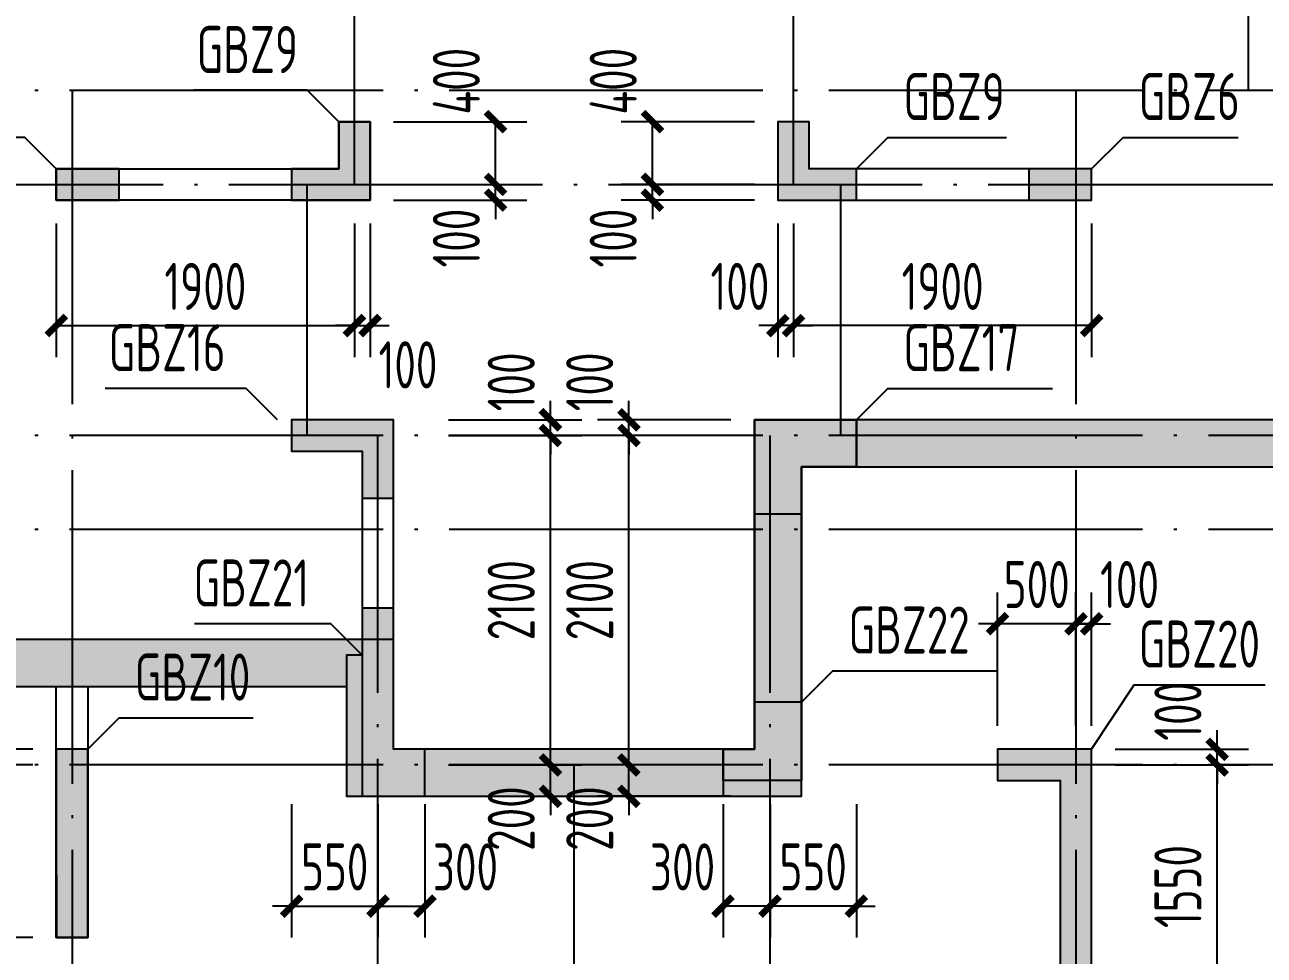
# Model space of a CAD drawing. Extents: x -1712635 to -854203, y -534641 to -21985.
# Drawn here: x -1324721 to -1316820, y -79201 to -73270 of the extents above; entities that cross this region are included whole.
import ezdxf
from ezdxf.enums import TextEntityAlignment as Align

# ---------------------------------------------------------------- set-up
doc = ezdxf.new("R2010")
doc.units = 0
doc.header["$LTSCALE"] = 1000
doc.linetypes.add('DOTE', pattern=[2.42, 2, -0.2, 0.02, -0.2])
doc.layers.get('0').update_dxf_attribs({"linetype": 'CONTINUOUS'})
doc.layers.get('Defpoints').update_dxf_attribs({"linetype": 'CONTINUOUS'})
for name, color, linetype in [('A-DOTE', 10, 'DOTE'), ('COLU_DE_TEXT', 7, 'CONTINUOUS'), ('LABEL', 1, 'CONTINUOUS'), ('S-Q墙填充', 252, 'CONTINUOUS'), ('S-Q墙实线', 6, 'CONTINUOUS'), ('S-Q墙标注', 3, 'CONTINUOUS'), ('S-X详图填充', 252, 'CONTINUOUS'), ('S-X详图实线', 4, 'CONTINUOUS')]:
    doc.layers.add(name, color=color, linetype=linetype)
doc.styles.add('TSSD_REIN', font='tssdeng.shx', dxfattribs={"width": 0.7, "height": 300, "bigfont": 'tssdchn.shx'})
doc.styles.add('结构文字', font='zstxt.shx', dxfattribs={"width": 0.7, "bigfont": 'zshz.shx'})
doc.dimstyles.new('STRUCK', dxfattribs={"dimtxt": 400, "dimasz": 121, "dimexe": 200, "dimexo": 150, "dimgap": 115, "dimtad": 1, "dimdec": 0, "dimdsep": 46, "dimtxsty": '结构文字', "dimblk": 'ARCHTICK', "dimcen": 400, "dimclrd": 3, "dimclre": 3, "dimclrt": 7, "dimadec": 0, "dimazin": 0, "dimtfac": 1, "dimtdec": 0, "dimtix": 1, "dimtmove": 2, "dimatfit": 3, "dimldrblk": '_DIMX', "dimfxl": 0, "dimtolj": 1, "dimtzin": 0, "dimarcsym": 0})

# ---------------------------------------------------------------- blocks, each defined once
blk = doc.blocks.new('20210825.16054437')
at = {"layer": 'S-Q墙填充'}
h = blk.add_hatch(dxfattribs=at)
h.set_pattern_fill('ARMORED', color=252, scale=50, style=0)
h.set_pattern_definition([(50, (-14650.7, 18149.76), (358.63, -31.376), [37.5, -412.5]), (355, (-14650.7, 18149.76), (-69.3757, 376.096), [30, -330]), (100.4514, (-14620.8, 18147.15), (289.2547, 344.7198), [31.87, -350.571]), (46.1842, (-14650.7, 18249.76), (533.6205, -82.7595), [56.25, -618.75]), (96.6356, (-14606.23, 18242.87), (467.3314, 487.059), [47.805, -525.8565]), (351.1842, (-14650.7, 18249.76), (467.331, 487.059), [45, -495]), (21, (-14600.7, 18224.76), (298.4535, -201.3094), [37.5, -412.5]), (326, (-14600.7, 18224.76), (121.6577, 362.575), [30, -330]), (71.4514, (-14575.83, 18208), (420.1113, 161.2652), [31.87, -350.571]), (37.5, (-14650.7, 18149.76), (6.07993, 166.44693), [0, -326, 0, -335, 0, -331.25]), (7.5, (-14650.7, 18149.76), (131.5348, 197.20586), [0, -191, 0, -318.5, 0, -126.25]), (327.5, (-14762.2, 18149.76), (266.9112, -11.27744), [0, -125, 0, -390, 0, -517.5]), (317.5, (-14812.2, 18149.76), (291.5931, 50.0525), [0, -162.5, 0, -259, 0, -367.5]), (45, (-14650.7, 18149.76), (-176.7767, 176.7767), [])])
h.paths.add_polyline_path([(29750, 5500), (25000, 5500), (25000, 3400), (22700, 3400), (22700, 4100), (17950, 4100), (17950, 7800), (12250, 7800), (12250, 13200), (10013.3, 13200), (10013.3, 12900), (11950, 12900), (11950, 7500), (17650, 7500), (17650, 3800), (22400, 3800), (22400, 3100), (25300, 3100), (25300, 5200), (30050, 5200), (30050, 11100), (29750, 11100)])
blk = doc.blocks.new('_ArchTick')
at = {"color": 0, "const_width": 0.35}
blk.add_lwpolyline([(-0.5, -0.5), (0.5, 0.5)], dxfattribs=at)
blk = doc.blocks.new('*D651')
at = {"layer": 'Defpoints', "color": 0}
for p in [(-1320719.7, -74287.7), (-1319919.7, -74287.7), (-1319919.7, -74387.7)]:
    blk.add_point(p, dxfattribs=at)
at = {"layer": 'S-Q墙标注', "color": 3, "lineweight": -2}
for p, q in [((-1320719.7, -74287.7), (-1320719.7, -74166.7)), ((-1320069.7, -74287.7), (-1320919.7, -74287.7)), ((-1320719.7, -74387.7), (-1320719.7, -74287.7)), ((-1320069.7, -74387.7), (-1320919.7, -74387.7)), ((-1320719.7, -74387.7), (-1320719.7, -74508.7))]:
    blk.add_line(p, q, dxfattribs=at)
at = {"layer": 'S-Q墙标注', "color": 3, "lineweight": -2, "xscale": 121, "yscale": 121, "zscale": 121}
for p, rotation in [((-1320719.7, -74287.7), 270), ((-1320719.7, -74387.7), 90)]:
    blk.add_blockref('_ArchTick', p, dxfattribs=dict(at, rotation=rotation))
at = {"layer": 'S-Q墙标注', "color": 7, "insert": (-1320969.7, -74629.6), "char_height": 300, "attachment_point": 5, "rotation": 90, "style": 'TSSD_REIN'}
blk.add_mtext('\\A1;100', dxfattribs=at)
blk = doc.blocks.new('_DIMX')
blk.add_line((-150, 0), (150, 0))
at = {"const_width": 50}
blk.add_lwpolyline([(-70, -70), (70, 70)], dxfattribs=at)
blk = doc.blocks.new('*D652')
at = {"layer": 'Defpoints', "color": 0}
for p in [(-1320719.7, -73887.7), (-1319919.7, -73887.7), (-1319919.7, -74287.7)]:
    blk.add_point(p, dxfattribs=at)
at = {"layer": 'S-Q墙标注', "color": 3, "lineweight": -2}
for p, q in [((-1320069.7, -73887.7), (-1320919.7, -73887.7)), ((-1320719.7, -74287.7), (-1320719.7, -73887.7)), ((-1320069.7, -74287.7), (-1320919.7, -74287.7))]:
    blk.add_line(p, q, dxfattribs=at)
at = {"layer": 'S-Q墙标注', "color": 3, "lineweight": -2, "xscale": 121, "yscale": 121, "zscale": 121}
for p, rotation in [((-1320719.7, -73887.7), 90), ((-1320719.7, -74287.7), 270)]:
    blk.add_blockref('_ArchTick', p, dxfattribs=dict(at, rotation=rotation))
at = {"layer": 'S-Q墙标注', "color": 7, "insert": (-1320969.7, -73629.6), "char_height": 300, "attachment_point": 5, "rotation": 90, "style": 'TSSD_REIN'}
blk.add_mtext('\\A1;400', dxfattribs=at)
blk = doc.blocks.new('*D653')
at = {"layer": 'Defpoints', "color": 0}
for p in [(-1319819.7, -74387.7), (-1317919.7, -74387.7), (-1319819.7, -75187.7)]:
    blk.add_point(p, dxfattribs=at)
at = {"layer": 'S-Q墙标注', "color": 3, "lineweight": -2}
for p, q in [((-1319819.7, -74537.7), (-1319819.7, -75387.7)), ((-1317919.7, -74537.7), (-1317919.7, -75387.7)), ((-1317919.7, -75187.7), (-1319819.7, -75187.7))]:
    blk.add_line(p, q, dxfattribs=at)
at = {"layer": 'S-Q墙标注', "color": 3, "lineweight": -2, "xscale": 121, "yscale": 121, "zscale": 121, "rotation": 180}
blk.add_blockref('_ArchTick', (-1319819.7, -75187.7), dxfattribs=at)
at = {"layer": 'S-Q墙标注', "color": 3, "lineweight": -2, "xscale": 121, "yscale": 121, "zscale": 121}
blk.add_blockref('_ArchTick', (-1317919.7, -75187.7), dxfattribs=at)
at = {"layer": 'S-Q墙标注', "color": 7, "insert": (-1318869.7, -74937.7), "char_height": 300, "attachment_point": 5, "style": 'TSSD_REIN'}
blk.add_mtext('\\A1;1900', dxfattribs=at)
blk = doc.blocks.new('*D654')
at = {"layer": 'Defpoints', "color": 0}
for p in [(-1319919.7, -74387.7), (-1319819.7, -74387.7), (-1319919.7, -75187.7)]:
    blk.add_point(p, dxfattribs=at)
at = {"layer": 'S-Q墙标注', "color": 3, "lineweight": -2}
for p, q in [((-1319919.7, -74537.7), (-1319919.7, -75387.7)), ((-1319819.7, -74537.7), (-1319819.7, -75387.7)), ((-1319919.7, -75187.7), (-1320040.7, -75187.7)), ((-1319819.7, -75187.7), (-1319919.7, -75187.7)), ((-1319819.7, -75187.7), (-1319698.7, -75187.7))]:
    blk.add_line(p, q, dxfattribs=at)
at = {"layer": 'S-Q墙标注', "color": 3, "lineweight": -2, "xscale": 121, "yscale": 121, "zscale": 121}
blk.add_blockref('_ArchTick', (-1319919.7, -75187.7), dxfattribs=at)
at = {"layer": 'S-Q墙标注', "color": 3, "lineweight": -2, "xscale": 121, "yscale": 121, "zscale": 121, "rotation": 180}
blk.add_blockref('_ArchTick', (-1319819.7, -75187.7), dxfattribs=at)
at = {"layer": 'S-Q墙标注', "color": 7, "insert": (-1320161.6, -74937.7), "char_height": 300, "attachment_point": 5, "style": 'TSSD_REIN'}
blk.add_mtext('\\A1;100', dxfattribs=at)
blk = doc.blocks.new('*D659')
at = {"layer": 'Defpoints', "color": 0}
for p in [(-1319969.7, -78088), (-1319419.7, -78088), (-1319969.7, -78888)]:
    blk.add_point(p, dxfattribs=at)
at = {"layer": 'S-Q墙标注', "color": 3, "lineweight": -2}
for p, q in [((-1319969.7, -78238), (-1319969.7, -79088)), ((-1319419.7, -78238), (-1319419.7, -79088)), ((-1319969.7, -78888), (-1320090.7, -78888)), ((-1319419.7, -78888), (-1319969.7, -78888)), ((-1319419.7, -78888), (-1319298.7, -78888))]:
    blk.add_line(p, q, dxfattribs=at)
at = {"layer": 'S-Q墙标注', "color": 3, "lineweight": -2, "xscale": 121, "yscale": 121, "zscale": 121}
blk.add_blockref('_ArchTick', (-1319969.7, -78888), dxfattribs=at)
at = {"layer": 'S-Q墙标注', "color": 3, "lineweight": -2, "xscale": 121, "yscale": 121, "zscale": 121, "rotation": 180}
blk.add_blockref('_ArchTick', (-1319419.7, -78888), dxfattribs=at)
at = {"layer": 'S-Q墙标注', "color": 7, "insert": (-1319694.7, -78638), "char_height": 300, "attachment_point": 5, "style": 'TSSD_REIN'}
blk.add_mtext('\\A1;550', dxfattribs=at)
blk = doc.blocks.new('*D660')
at = {"layer": 'Defpoints', "color": 0}
for p in [(-1320269.7, -78088), (-1319969.7, -78088), (-1320269.7, -78888)]:
    blk.add_point(p, dxfattribs=at)
at = {"layer": 'S-Q墙标注', "color": 3, "lineweight": -2}
for p, q in [((-1320269.7, -78238), (-1320269.7, -79088)), ((-1319969.7, -78238), (-1319969.7, -79088)), ((-1319969.7, -78888), (-1320269.7, -78888))]:
    blk.add_line(p, q, dxfattribs=at)
at = {"layer": 'S-Q墙标注', "color": 3, "lineweight": -2, "xscale": 121, "yscale": 121, "zscale": 121, "rotation": 180}
blk.add_blockref('_ArchTick', (-1320269.7, -78888), dxfattribs=at)
at = {"layer": 'S-Q墙标注', "color": 3, "lineweight": -2, "xscale": 121, "yscale": 121, "zscale": 121}
blk.add_blockref('_ArchTick', (-1319969.7, -78888), dxfattribs=at)
at = {"layer": 'S-Q墙标注', "color": 7, "insert": (-1320527.7, -78638), "char_height": 300, "attachment_point": 5, "style": 'TSSD_REIN'}
blk.add_mtext('\\A1;300', dxfattribs=at)
blk = doc.blocks.new('*D683')
at = {"layer": 'Defpoints', "color": 0}
for p in [(-1322519.7, -74287.7), (-1321719.7, -74287.7), (-1322519.7, -74387.7)]:
    blk.add_point(p, dxfattribs=at)
at = {"layer": 'S-Q墙标注', "color": 3, "lineweight": -2}
for p, q in [((-1321719.7, -74287.7), (-1321719.7, -74166.7)), ((-1322369.7, -74287.7), (-1321519.7, -74287.7)), ((-1321719.7, -74387.7), (-1321719.7, -74287.7)), ((-1322369.7, -74387.7), (-1321519.7, -74387.7)), ((-1321719.7, -74387.7), (-1321719.7, -74508.7))]:
    blk.add_line(p, q, dxfattribs=at)
at = {"layer": 'S-Q墙标注', "color": 3, "lineweight": -2, "xscale": 121, "yscale": 121, "zscale": 121}
for p, rotation in [((-1321719.7, -74287.7), 270), ((-1321719.7, -74387.7), 90)]:
    blk.add_blockref('_ArchTick', p, dxfattribs=dict(at, rotation=rotation))
at = {"layer": 'S-Q墙标注', "color": 7, "insert": (-1321969.7, -74629.6), "char_height": 300, "attachment_point": 5, "rotation": 90, "style": 'TSSD_REIN'}
blk.add_mtext('\\A1;100', dxfattribs=at)
blk = doc.blocks.new('*D684')
at = {"layer": 'Defpoints', "color": 0}
for p in [(-1322519.7, -73887.7), (-1321719.7, -73887.7), (-1322519.7, -74287.7)]:
    blk.add_point(p, dxfattribs=at)
at = {"layer": 'S-Q墙标注', "color": 3, "lineweight": -2}
for p, q in [((-1322369.7, -73887.7), (-1321519.7, -73887.7)), ((-1321719.7, -74287.7), (-1321719.7, -73887.7)), ((-1322369.7, -74287.7), (-1321519.7, -74287.7))]:
    blk.add_line(p, q, dxfattribs=at)
at = {"layer": 'S-Q墙标注', "color": 3, "lineweight": -2, "xscale": 121, "yscale": 121, "zscale": 121}
for p, rotation in [((-1321719.7, -73887.7), 90), ((-1321719.7, -74287.7), 270)]:
    blk.add_blockref('_ArchTick', p, dxfattribs=dict(at, rotation=rotation))
at = {"layer": 'S-Q墙标注', "color": 7, "insert": (-1321969.7, -73629.6), "char_height": 300, "attachment_point": 5, "rotation": 90, "style": 'TSSD_REIN'}
blk.add_mtext('\\A1;400', dxfattribs=at)
blk = doc.blocks.new('*D685')
at = {"layer": 'Defpoints', "color": 0}
for p in [(-1324519.7, -74387.7), (-1322619.7, -74387.7), (-1322619.7, -75187.7)]:
    blk.add_point(p, dxfattribs=at)
at = {"layer": 'S-Q墙标注', "color": 3, "lineweight": -2}
for p, q in [((-1324519.7, -74537.7), (-1324519.7, -75387.7)), ((-1322619.7, -74537.7), (-1322619.7, -75387.7)), ((-1324519.7, -75187.7), (-1322619.7, -75187.7))]:
    blk.add_line(p, q, dxfattribs=at)
at = {"layer": 'S-Q墙标注', "color": 3, "lineweight": -2, "xscale": 121, "yscale": 121, "zscale": 121, "rotation": 180}
blk.add_blockref('_ArchTick', (-1324519.7, -75187.7), dxfattribs=at)
at = {"layer": 'S-Q墙标注', "color": 3, "lineweight": -2, "xscale": 121, "yscale": 121, "zscale": 121}
blk.add_blockref('_ArchTick', (-1322619.7, -75187.7), dxfattribs=at)
at = {"layer": 'S-Q墙标注', "color": 7, "insert": (-1323569.7, -74937.7), "char_height": 300, "attachment_point": 5, "style": 'TSSD_REIN'}
blk.add_mtext('\\A1;1900', dxfattribs=at)
blk = doc.blocks.new('*D686')
at = {"layer": 'Defpoints', "color": 0}
for p in [(-1322619.7, -74387.7), (-1322519.7, -74387.7), (-1322519.7, -75187.7)]:
    blk.add_point(p, dxfattribs=at)
at = {"layer": 'S-Q墙标注', "color": 3, "lineweight": -2}
for p, q in [((-1322619.7, -74537.7), (-1322619.7, -75387.7)), ((-1322519.7, -74537.7), (-1322519.7, -75387.7)), ((-1322619.7, -75187.7), (-1322740.7, -75187.7)), ((-1322619.7, -75187.7), (-1322519.7, -75187.7)), ((-1322519.7, -75187.7), (-1322398.7, -75187.7))]:
    blk.add_line(p, q, dxfattribs=at)
at = {"layer": 'S-Q墙标注', "color": 3, "lineweight": -2, "xscale": 121, "yscale": 121, "zscale": 121}
blk.add_blockref('_ArchTick', (-1322619.7, -75187.7), dxfattribs=at)
at = {"layer": 'S-Q墙标注', "color": 3, "lineweight": -2, "xscale": 121, "yscale": 121, "zscale": 121, "rotation": 180}
blk.add_blockref('_ArchTick', (-1322519.7, -75187.7), dxfattribs=at)
at = {"layer": 'S-Q墙标注', "color": 7, "insert": (-1322277.7, -75437.7), "char_height": 300, "attachment_point": 5, "style": 'TSSD_REIN'}
blk.add_mtext('\\A1;100', dxfattribs=at)
blk = doc.blocks.new('*D691')
at = {"layer": 'Defpoints', "color": 0}
for p in [(-1323019.7, -78088), (-1322469.7, -78088), (-1322469.7, -78888)]:
    blk.add_point(p, dxfattribs=at)
at = {"layer": 'S-Q墙标注', "color": 3, "lineweight": -2}
for p, q in [((-1323019.7, -78238), (-1323019.7, -79088)), ((-1322469.7, -78238), (-1322469.7, -79088)), ((-1323019.7, -78888), (-1323140.7, -78888)), ((-1323019.7, -78888), (-1322469.7, -78888)), ((-1322469.7, -78888), (-1322348.7, -78888))]:
    blk.add_line(p, q, dxfattribs=at)
at = {"layer": 'S-Q墙标注', "color": 3, "lineweight": -2, "xscale": 121, "yscale": 121, "zscale": 121}
blk.add_blockref('_ArchTick', (-1323019.7, -78888), dxfattribs=at)
at = {"layer": 'S-Q墙标注', "color": 3, "lineweight": -2, "xscale": 121, "yscale": 121, "zscale": 121, "rotation": 180}
blk.add_blockref('_ArchTick', (-1322469.7, -78888), dxfattribs=at)
at = {"layer": 'S-Q墙标注', "color": 7, "insert": (-1322744.7, -78638), "char_height": 300, "attachment_point": 5, "style": 'TSSD_REIN'}
blk.add_mtext('\\A1;550', dxfattribs=at)
blk = doc.blocks.new('*D692')
at = {"layer": 'Defpoints', "color": 0}
for p in [(-1322469.7, -78088), (-1322169.7, -78088), (-1322169.7, -78888)]:
    blk.add_point(p, dxfattribs=at)
at = {"layer": 'S-Q墙标注', "color": 3, "lineweight": -2}
for p, q in [((-1322469.7, -78238), (-1322469.7, -79088)), ((-1322169.7, -78238), (-1322169.7, -79088)), ((-1322469.7, -78888), (-1322169.7, -78888))]:
    blk.add_line(p, q, dxfattribs=at)
at = {"layer": 'S-Q墙标注', "color": 3, "lineweight": -2, "xscale": 121, "yscale": 121, "zscale": 121, "rotation": 180}
blk.add_blockref('_ArchTick', (-1322469.7, -78888), dxfattribs=at)
at = {"layer": 'S-Q墙标注', "color": 3, "lineweight": -2, "xscale": 121, "yscale": 121, "zscale": 121}
blk.add_blockref('_ArchTick', (-1322169.7, -78888), dxfattribs=at)
at = {"layer": 'S-Q墙标注', "color": 7, "insert": (-1321911.6, -78638), "char_height": 300, "attachment_point": 5, "style": 'TSSD_REIN'}
blk.add_mtext('\\A1;300', dxfattribs=at)
blk = doc.blocks.new('*D702')
at = {"layer": 'Defpoints', "color": 0}
for p in [(-1317919.7, -77988), (-1317119.7, -77988), (-1317919.8, -79538)]:
    blk.add_point(p, dxfattribs=at)
at = {"layer": 'S-Q墙标注', "color": 3, "lineweight": -2}
for p, q in [((-1317769.7, -77988), (-1316919.7, -77988)), ((-1317119.7, -79538), (-1317119.7, -77988)), ((-1317769.8, -79538), (-1316919.7, -79538))]:
    blk.add_line(p, q, dxfattribs=at)
at = {"layer": 'S-Q墙标注', "color": 3, "lineweight": -2, "xscale": 121, "yscale": 121, "zscale": 121}
for p, rotation in [((-1317119.7, -77988), 90), ((-1317119.7, -79538), 270)]:
    blk.add_blockref('_ArchTick', p, dxfattribs=dict(at, rotation=rotation))
at = {"layer": 'S-Q墙标注', "color": 7, "insert": (-1317369.7, -78763), "char_height": 300, "attachment_point": 5, "rotation": 90, "style": 'TSSD_REIN'}
blk.add_mtext('\\A1;1550', dxfattribs=at)
blk = doc.blocks.new('*D703')
at = {"layer": 'Defpoints', "color": 0}
for p in [(-1317919.7, -77888), (-1317119.7, -77888), (-1317919.7, -77988)]:
    blk.add_point(p, dxfattribs=at)
at = {"layer": 'S-Q墙标注', "color": 3, "lineweight": -2}
for p, q in [((-1317119.7, -77888), (-1317119.7, -77767)), ((-1317769.7, -77888), (-1316919.7, -77888)), ((-1317119.7, -77988), (-1317119.7, -77888)), ((-1317769.7, -77988), (-1316919.7, -77988)), ((-1317119.7, -77988), (-1317119.7, -78109))]:
    blk.add_line(p, q, dxfattribs=at)
at = {"layer": 'S-Q墙标注', "color": 3, "lineweight": -2, "xscale": 121, "yscale": 121, "zscale": 121}
for p, rotation in [((-1317119.7, -77888), 270), ((-1317119.7, -77988), 90)]:
    blk.add_blockref('_ArchTick', p, dxfattribs=dict(at, rotation=rotation))
at = {"layer": 'S-Q墙标注', "color": 7, "insert": (-1317369.7, -77646.1), "char_height": 300, "attachment_point": 5, "rotation": 90, "style": 'TSSD_REIN'}
blk.add_mtext('\\A1;100', dxfattribs=at)
blk = doc.blocks.new('*D704')
at = {"layer": 'Defpoints', "color": 0}
for p in [(-1318019.8, -77088), (-1318019.8, -77888), (-1317919.8, -77888)]:
    blk.add_point(p, dxfattribs=at)
at = {"layer": 'S-Q墙标注', "color": 3, "lineweight": -2}
for p, q in [((-1318019.8, -77738), (-1318019.8, -76888)), ((-1317919.8, -77738), (-1317919.8, -76888)), ((-1318019.8, -77088), (-1318140.8, -77088)), ((-1317919.8, -77088), (-1318019.8, -77088)), ((-1317919.8, -77088), (-1317798.8, -77088))]:
    blk.add_line(p, q, dxfattribs=at)
at = {"layer": 'S-Q墙标注', "color": 3, "lineweight": -2, "xscale": 121, "yscale": 121, "zscale": 121}
blk.add_blockref('_ArchTick', (-1318019.8, -77088), dxfattribs=at)
at = {"layer": 'S-Q墙标注', "color": 3, "lineweight": -2, "xscale": 121, "yscale": 121, "zscale": 121, "rotation": 180}
blk.add_blockref('_ArchTick', (-1317919.8, -77088), dxfattribs=at)
at = {"layer": 'S-Q墙标注', "color": 7, "insert": (-1317677.8, -76838), "char_height": 300, "attachment_point": 5, "style": 'TSSD_REIN'}
blk.add_mtext('\\A1;100', dxfattribs=at)
blk = doc.blocks.new('*D705')
at = {"layer": 'Defpoints', "color": 0}
for p in [(-1318519.7, -77088), (-1318519.7, -77888), (-1318019.8, -77888)]:
    blk.add_point(p, dxfattribs=at)
at = {"layer": 'S-Q墙标注', "color": 3, "lineweight": -2}
for p, q in [((-1318519.7, -77738), (-1318519.7, -76888)), ((-1318019.8, -77738), (-1318019.8, -76888)), ((-1318519.7, -77088), (-1318640.7, -77088)), ((-1318019.8, -77088), (-1318519.7, -77088)), ((-1318019.8, -77088), (-1317898.8, -77088))]:
    blk.add_line(p, q, dxfattribs=at)
at = {"layer": 'S-Q墙标注', "color": 3, "lineweight": -2, "xscale": 121, "yscale": 121, "zscale": 121}
blk.add_blockref('_ArchTick', (-1318519.7, -77088), dxfattribs=at)
at = {"layer": 'S-Q墙标注', "color": 3, "lineweight": -2, "xscale": 121, "yscale": 121, "zscale": 121, "rotation": 180}
blk.add_blockref('_ArchTick', (-1318019.8, -77088), dxfattribs=at)
at = {"layer": 'S-Q墙标注', "color": 7, "insert": (-1318269.7, -76838), "char_height": 300, "attachment_point": 5, "style": 'TSSD_REIN'}
blk.add_mtext('\\A1;500', dxfattribs=at)
blk = doc.blocks.new('*D706')
at = {"layer": 'Defpoints', "color": 0}
for p in [(-1325319.8, -77988), (-1324519.8, -77988), (-1324519.6, -79088)]:
    blk.add_point(p, dxfattribs=at)
at = {"layer": 'S-Q墙标注', "color": 3, "lineweight": -2}
for p, q in [((-1324669.8, -77988), (-1325519.8, -77988)), ((-1325319.8, -79088), (-1325319.8, -77988)), ((-1324669.6, -79088), (-1325519.8, -79088))]:
    blk.add_line(p, q, dxfattribs=at)
at = {"layer": 'S-Q墙标注', "color": 3, "lineweight": -2, "xscale": 121, "yscale": 121, "zscale": 121}
for p, rotation in [((-1325319.8, -77988), 90), ((-1325319.8, -79088), 270)]:
    blk.add_blockref('_ArchTick', p, dxfattribs=dict(at, rotation=rotation))
at = {"layer": 'S-Q墙标注', "color": 7, "insert": (-1325569.8, -78538), "char_height": 300, "attachment_point": 5, "rotation": 90, "style": 'TSSD_REIN'}
blk.add_mtext('\\A1;1100', dxfattribs=at)
blk = doc.blocks.new('*D713')
at = {"layer": 'Defpoints', "color": 0}
for p in [(-1322169.7, -77988), (-1321369.7, -77988), (-1322169.7, -78188)]:
    blk.add_point(p, dxfattribs=at)
at = {"layer": 'S-Q墙标注', "color": 3, "lineweight": -2}
for p, q in [((-1321369.7, -77988), (-1321369.7, -77867)), ((-1322019.7, -77988), (-1321169.7, -77988)), ((-1321369.7, -78188), (-1321369.7, -77988)), ((-1322019.7, -78188), (-1321169.7, -78188)), ((-1321369.7, -78188), (-1321369.7, -78309))]:
    blk.add_line(p, q, dxfattribs=at)
at = {"layer": 'S-Q墙标注', "color": 3, "lineweight": -2, "xscale": 121, "yscale": 121, "zscale": 121}
for p, rotation in [((-1321369.7, -77988), 270), ((-1321369.7, -78188), 90)]:
    blk.add_blockref('_ArchTick', p, dxfattribs=dict(at, rotation=rotation))
at = {"layer": 'S-Q墙标注', "color": 7, "insert": (-1321619.7, -78329.9), "char_height": 300, "attachment_point": 5, "rotation": 90, "style": 'TSSD_REIN'}
blk.add_mtext('\\A1;200', dxfattribs=at)
blk = doc.blocks.new('*D714')
at = {"layer": 'Defpoints', "color": 0}
for p in [(-1322169.7, -75888), (-1321369.7, -75888), (-1322169.7, -77988)]:
    blk.add_point(p, dxfattribs=at)
at = {"layer": 'S-Q墙标注', "color": 3, "lineweight": -2}
for p, q in [((-1322019.7, -75888), (-1321169.7, -75888)), ((-1321369.7, -77988), (-1321369.7, -75888)), ((-1322019.7, -77988), (-1321169.7, -77988))]:
    blk.add_line(p, q, dxfattribs=at)
at = {"layer": 'S-Q墙标注', "color": 3, "lineweight": -2, "xscale": 121, "yscale": 121, "zscale": 121}
for p, rotation in [((-1321369.7, -75888), 90), ((-1321369.7, -77988), 270)]:
    blk.add_blockref('_ArchTick', p, dxfattribs=dict(at, rotation=rotation))
at = {"layer": 'S-Q墙标注', "color": 7, "insert": (-1321619.7, -76938), "char_height": 300, "attachment_point": 5, "rotation": 90, "style": 'TSSD_REIN'}
blk.add_mtext('\\A1;2100', dxfattribs=at)
blk = doc.blocks.new('*D715')
at = {"layer": 'Defpoints', "color": 0}
for p in [(-1322169.7, -75788), (-1321369.7, -75788), (-1322169.7, -75888)]:
    blk.add_point(p, dxfattribs=at)
at = {"layer": 'S-Q墙标注', "color": 3, "lineweight": -2}
for p, q in [((-1321369.7, -75788), (-1321369.7, -75667)), ((-1322019.7, -75788), (-1321169.7, -75788)), ((-1321369.7, -75888), (-1321369.7, -75788)), ((-1322019.7, -75888), (-1321169.7, -75888)), ((-1321369.7, -75888), (-1321369.7, -76009))]:
    blk.add_line(p, q, dxfattribs=at)
at = {"layer": 'S-Q墙标注', "color": 3, "lineweight": -2, "xscale": 121, "yscale": 121, "zscale": 121}
for p, rotation in [((-1321369.7, -75788), 270), ((-1321369.7, -75888), 90)]:
    blk.add_blockref('_ArchTick', p, dxfattribs=dict(at, rotation=rotation))
at = {"layer": 'S-Q墙标注', "color": 7, "insert": (-1321619.7, -75546.1), "char_height": 300, "attachment_point": 5, "rotation": 90, "style": 'TSSD_REIN'}
blk.add_mtext('\\A1;100', dxfattribs=at)
blk = doc.blocks.new('*D716')
at = {"layer": 'Defpoints', "color": 0}
for p in [(-1320869.7, -77988), (-1320069.7, -77988), (-1320069.7, -78188)]:
    blk.add_point(p, dxfattribs=at)
at = {"layer": 'S-Q墙标注', "color": 3, "lineweight": -2}
for p, q in [((-1320869.7, -77988), (-1320869.7, -77867)), ((-1320219.7, -77988), (-1321069.7, -77988)), ((-1320869.7, -78188), (-1320869.7, -77988)), ((-1320219.7, -78188), (-1321069.7, -78188)), ((-1320869.7, -78188), (-1320869.7, -78309))]:
    blk.add_line(p, q, dxfattribs=at)
at = {"layer": 'S-Q墙标注', "color": 3, "lineweight": -2, "xscale": 121, "yscale": 121, "zscale": 121}
for p, rotation in [((-1320869.7, -77988), 270), ((-1320869.7, -78188), 90)]:
    blk.add_blockref('_ArchTick', p, dxfattribs=dict(at, rotation=rotation))
at = {"layer": 'S-Q墙标注', "color": 7, "insert": (-1321119.7, -78329.9), "char_height": 300, "attachment_point": 5, "rotation": 90, "style": 'TSSD_REIN'}
blk.add_mtext('\\A1;200', dxfattribs=at)
blk = doc.blocks.new('*D717')
at = {"layer": 'Defpoints', "color": 0}
for p in [(-1320869.7, -75888), (-1320069.7, -75888), (-1320069.7, -77988)]:
    blk.add_point(p, dxfattribs=at)
at = {"layer": 'S-Q墙标注', "color": 3, "lineweight": -2}
for p, q in [((-1320219.7, -75888), (-1321069.7, -75888)), ((-1320869.7, -77988), (-1320869.7, -75888)), ((-1320219.7, -77988), (-1321069.7, -77988))]:
    blk.add_line(p, q, dxfattribs=at)
at = {"layer": 'S-Q墙标注', "color": 3, "lineweight": -2, "xscale": 121, "yscale": 121, "zscale": 121}
for p, rotation in [((-1320869.7, -75888), 90), ((-1320869.7, -77988), 270)]:
    blk.add_blockref('_ArchTick', p, dxfattribs=dict(at, rotation=rotation))
at = {"layer": 'S-Q墙标注', "color": 7, "insert": (-1321119.7, -76938), "char_height": 300, "attachment_point": 5, "rotation": 90, "style": 'TSSD_REIN'}
blk.add_mtext('\\A1;2100', dxfattribs=at)
blk = doc.blocks.new('*D718')
at = {"layer": 'Defpoints', "color": 0}
for p in [(-1320869.7, -75788), (-1320069.7, -75788), (-1320069.7, -75888)]:
    blk.add_point(p, dxfattribs=at)
at = {"layer": 'S-Q墙标注', "color": 3, "lineweight": -2}
for p, q in [((-1320869.7, -75788), (-1320869.7, -75667)), ((-1320219.7, -75788), (-1321069.7, -75788)), ((-1320869.7, -75888), (-1320869.7, -75788)), ((-1320219.7, -75888), (-1321069.7, -75888)), ((-1320869.7, -75888), (-1320869.7, -76009))]:
    blk.add_line(p, q, dxfattribs=at)
at = {"layer": 'S-Q墙标注', "color": 3, "lineweight": -2, "xscale": 121, "yscale": 121, "zscale": 121}
for p, rotation in [((-1320869.7, -75788), 270), ((-1320869.7, -75888), 90)]:
    blk.add_blockref('_ArchTick', p, dxfattribs=dict(at, rotation=rotation))
at = {"layer": 'S-Q墙标注', "color": 7, "insert": (-1321119.7, -75546.1), "char_height": 300, "attachment_point": 5, "rotation": 90, "style": 'TSSD_REIN'}
blk.add_mtext('\\A1;100', dxfattribs=at)
blk = doc.blocks.new('*D720')
at = {"layer": 'Defpoints', "color": 0}
for p in [(-1325319.8, -77888), (-1324519.8, -77888), (-1324519.8, -77988)]:
    blk.add_point(p, dxfattribs=at)
at = {"layer": 'S-Q墙标注', "color": 3, "lineweight": -2}
for p, q in [((-1325319.8, -77888), (-1325319.8, -77767)), ((-1324669.8, -77888), (-1325519.8, -77888)), ((-1325319.8, -77988), (-1325319.8, -77888)), ((-1324669.8, -77988), (-1325519.8, -77988)), ((-1325319.8, -77988), (-1325319.8, -78109))]:
    blk.add_line(p, q, dxfattribs=at)
at = {"layer": 'S-Q墙标注', "color": 3, "lineweight": -2, "xscale": 121, "yscale": 121, "zscale": 121}
for p, rotation in [((-1325319.8, -77888), 270), ((-1325319.8, -77988), 90)]:
    blk.add_blockref('_ArchTick', p, dxfattribs=dict(at, rotation=rotation))
at = {"layer": 'S-Q墙标注', "color": 7, "insert": (-1325569.8, -77646.1), "char_height": 300, "attachment_point": 5, "rotation": 90, "style": 'TSSD_REIN'}
blk.add_mtext('\\A1;100', dxfattribs=at)
blk = doc.blocks.new('20210825.17464595')
at = {"layer": 'A-DOTE'}
for p, q in [((40700, 14100.3), (40700, 22300)), ((43500, 14100.3), (43500, 22300)), ((46400, 14700), (46400, 22300)), ((57823.9, 14700), (3600, 14700)), ((38900.2, 14700), (38900, 3600)), ((45299.8, 14700), (45300, 3600)), ((3600, 14100.3), (57823.9, 14100.3)), ((40400, 12500), (40400, 14100)), ((43800, 12500), (43800, 14100)), ((57823.9, 12500), (3600, 12500)), ((40850, 3600), (40850, 12500)), ((43350, 3600), (43350, 12500)), ((57823.9, 11900), (3600, 11900)), ((57823.9, 10400), (3600, 10400)), ((42100, 10400), (42100, 3600))]:
    blk.add_line(p, q, dxfattribs=at)

msp = doc.modelspace()

# ---------------------------------------------------------------- hatches: boundary and pattern name
at = {"layer": 'S-X详图填充'}
h = msp.add_hatch(color=256, dxfattribs=at)
h.dxf.hatch_style = 1
h.paths.add_polyline_path([(-1323019.65, -74187.73), (-1323019.65, -74387.73), (-1322519.65, -74387.73), (-1322519.65, -73887.73), (-1322719.65, -73887.73), (-1322719.65, -74187.73)])
h = msp.add_hatch(color=256, dxfattribs=at)
h.dxf.hatch_style = 1
h.paths.add_polyline_path([(-1319419.65, -74387.73), (-1319419.65, -74187.73), (-1319719.65, -74187.73), (-1319719.65, -73887.73), (-1319919.65, -73887.73), (-1319919.65, -74387.73)])
h = msp.add_hatch(color=256, dxfattribs=at)
h.dxf.hatch_style = 1
h.paths.add_polyline_path([(-1324119.65, -74387.73), (-1324119.65, -74187.73), (-1324519.65, -74187.73), (-1324519.65, -74387.73)])
h = msp.add_hatch(color=256, dxfattribs=at)
h.dxf.hatch_style = 1
h.paths.add_polyline_path([(-1318319.65, -74187.73), (-1318319.65, -74387.73), (-1317919.65, -74387.73), (-1317919.65, -74187.73)])
h = msp.add_hatch(color=256, dxfattribs=at)
h.dxf.hatch_style = 1
h.paths.add_polyline_path([(-1322569.65, -76287.99), (-1322369.65, -76287.99), (-1322369.65, -75787.99), (-1323019.72, -75787.99), (-1323019.72, -75987.99), (-1322569.65, -75987.99)])
h = msp.add_hatch(color=256, dxfattribs=at)
h.dxf.hatch_style = 1
h.paths.add_polyline_path([(-1320069.65, -76387.99), (-1319769.65, -76387.99), (-1319769.65, -76087.99), (-1319419.78, -76087.99), (-1319419.78, -75787.99), (-1320069.65, -75787.99)])
h = msp.add_hatch(color=256, dxfattribs=at)
h.dxf.hatch_style = 1
h.paths.add_polyline_path([(-1322369.65, -76988), (-1322569.65, -76988), (-1322569.65, -77288), (-1322669.65, -77288), (-1322669.65, -78187.99), (-1322169.65, -78187.99), (-1322169.65, -77887.99), (-1322369.65, -77887.99)])
h = msp.add_hatch(color=256, dxfattribs=at)
h.dxf.hatch_style = 1
h.paths.add_polyline_path([(-1319769.65, -77587.99), (-1320069.65, -77587.99), (-1320069.65, -77887.99), (-1320269.65, -77887.99), (-1320269.65, -78187.99), (-1319769.65, -78187.99)])
h = msp.add_hatch(color=256, dxfattribs=at)
h.dxf.hatch_style = 1
h.paths.add_polyline_path([(-1324519.54, -79088.01), (-1324319.54, -79088.01), (-1324319.64, -77887.99), (-1324519.64, -77887.99)])
h = msp.add_hatch(color=256, dxfattribs=at)
h.dxf.hatch_style = 1
h.paths.add_polyline_path([(-1317919.65, -79538.01), (-1317919.66, -77887.99), (-1318519.66, -77887.99), (-1318519.66, -78087.99), (-1318119.66, -78087.99), (-1318119.67, -79538)])

# ---------------------------------------------------------------- linework, layer by layer
at = {"layer": 'LABEL', "color": 6}
for points in [[(-1322719.65, -73887.73), (-1322919.65, -73687.73), (-1323642.06, -73687.73)], [(-1324519.65, -74187.73), (-1324719.65, -73987.73), (-1325445.11, -73987.73)], [(-1319419.65, -74187.73), (-1319219.65, -73987.73), (-1318463.46, -73987.73)], [(-1317919.65, -74187.73), (-1317719.65, -73987.73), (-1316986.71, -73987.73)], [(-1323110.42, -75787.99), (-1323310.42, -75587.99), (-1324208.76, -75587.99)], [(-1319419.78, -75787.99), (-1319219.78, -75587.99), (-1318169.78, -75587.99)], [(-1322569.65, -77288), (-1322769.65, -77088), (-1323639.34, -77088)], [(-1319769.65, -77587.99), (-1319569.65, -77387.99), (-1318519.65, -77387.99)], [(-1317919.66, -77887.99), (-1317647.64, -77477.24), (-1316813.72, -77477.24)], [(-1324319.64, -77887.99), (-1324119.64, -77687.99), (-1323264.04, -77687.99)]]:
    msp.add_lwpolyline(points, dxfattribs=at)
at = {"layer": 'S-Q墙实线', "linetype": 'ByBlock'}
msp.add_lwpolyline([(-1315319.65, -75787.99), (-1320069.65, -75787.99), (-1320069.65, -77888), (-1322369.65, -77888), (-1322369.65, -77188), (-1327119.65, -77188), (-1327119.65, -73488), (-1332819.65, -73488), (-1332819.65, -68088), (-1335056.38, -68088), (-1335056.38, -68388), (-1333119.65, -68388), (-1333119.65, -73788), (-1327419.65, -73788), (-1327419.65, -77488), (-1322669.65, -77488), (-1322669.65, -78188), (-1319769.65, -78188), (-1319769.65, -76087.99), (-1315019.65, -76087.99), (-1315019.65, -70188), (-1315319.65, -70188), (-1315319.65, -75787.99)], dxfattribs=at)
at = {"layer": 'S-Q墙实线'}
for points in [[(-1322519.65, -73888.01), (-1322519.65, -74388.01), (-1324519.65, -74388.01), (-1324519.65, -74188.01), (-1322719.65, -74188.01), (-1322719.65, -73888.01)], [(-1319919.65, -73888.01), (-1319919.65, -74388.01), (-1317919.65, -74388.01), (-1317919.65, -74188.01), (-1319719.65, -74188.01), (-1319719.65, -73888.01)], [(-1323019.65, -75788.01), (-1323019.65, -75988.01), (-1322569.65, -75988.01), (-1322569.65, -78188.01), (-1322169.65, -78188.01), (-1322169.65, -77888.01), (-1322369.65, -77888.01), (-1322369.65, -75788.01)], [(-1319419.65, -75788.01), (-1319419.65, -76088.01), (-1319769.65, -76088.01), (-1319769.65, -78088.01), (-1320269.65, -78088.01), (-1320269.65, -77888.01), (-1320069.65, -77888.01), (-1320069.65, -75788.01)]]:
    msp.add_lwpolyline(points, close=True, dxfattribs=at)
for points in [[(-1324319.65, -77488.01), (-1324319.65, -77488.01), (-1324319.65, -77488.01), (-1324319.65, -77488.01), (-1324319.65, -79088), (-1324519.65, -79088.01), (-1324519.65, -77488), (-1324319.65, -77488)], [(-1318119.65, -77888.01), (-1318519.65, -77888.01), (-1318519.65, -78088.01), (-1318119.65, -78088.01), (-1318119.65, -79538), (-1317919.65, -79538.01), (-1317919.65, -77888.01), (-1318119.65, -77888.01)]]:
    msp.add_lwpolyline(points, dxfattribs=at)
at = {"layer": 'S-X详图实线'}
for points in [[(-1323019.65, -74187.73), (-1323019.65, -74387.73), (-1322519.65, -74387.73), (-1322519.65, -73887.73), (-1322719.65, -73887.73), (-1322719.65, -74187.73), (-1323019.65, -74187.73)], [(-1319419.65, -74387.73), (-1319419.65, -74187.73), (-1319719.65, -74187.73), (-1319719.65, -73887.73), (-1319919.65, -73887.73), (-1319919.65, -74387.73), (-1319419.65, -74387.73)], [(-1324119.65, -74387.73), (-1324119.65, -74187.73), (-1324519.65, -74187.73), (-1324519.65, -74387.73), (-1324119.65, -74387.73)], [(-1318319.65, -74187.73), (-1318319.65, -74387.73), (-1317919.65, -74387.73), (-1317919.65, -74187.73), (-1318319.65, -74187.73)], [(-1322569.65, -76287.99), (-1322369.65, -76287.99), (-1322369.65, -75787.99), (-1323019.72, -75787.99), (-1323019.72, -75987.99), (-1322569.65, -75987.99), (-1322569.65, -76287.99)], [(-1320069.65, -76387.99), (-1319769.65, -76387.99), (-1319769.65, -76087.99), (-1319419.78, -76087.99), (-1319419.78, -75787.99), (-1320069.65, -75787.99), (-1320069.65, -76387.99)], [(-1322369.65, -76988), (-1322569.65, -76988), (-1322569.65, -77288), (-1322669.65, -77288), (-1322669.65, -78187.99), (-1322169.65, -78187.99), (-1322169.65, -77887.99), (-1322369.65, -77887.99), (-1322369.65, -76988)], [(-1319769.65, -77587.99), (-1320069.65, -77587.99), (-1320069.65, -77887.99), (-1320269.65, -77887.99), (-1320269.65, -78187.99), (-1319769.65, -78187.99), (-1319769.65, -77587.99)], [(-1324519.54, -79088.01), (-1324319.54, -79088.01), (-1324319.64, -77887.99), (-1324519.64, -77887.99), (-1324519.64, -78287.99)], [(-1318119.67, -79538), (-1317919.65, -79538.01), (-1317919.66, -77887.99), (-1318519.66, -77887.99), (-1318519.66, -78087.99), (-1318119.66, -78087.99), (-1318119.66, -78387.99)]]:
    msp.add_lwpolyline(points, close=True, dxfattribs=at)

# ---------------------------------------------------------------- block references
at = {"layer": 'A-DOTE', "color": 2}
msp.add_blockref('20210825.17464595', (-1363319.65, -88388.04), dxfattribs=at)
at = {"layer": 'S-Q墙填充', "color": 2}
msp.add_blockref('20210825.16054437', (-1345069.65, -81288), dxfattribs=at)

# ---------------------------------------------------------------- texts
at = {"layer": 'COLU_DE_TEXT', "color": 7, "style": 'TSSD_REIN', "width": 0.7}
for s, p in [('GBZ9', (-1323625.42, -73667.73)), ('GBZ9', (-1319119.65, -73967.73)), ('GBZ6', (-1317619.65, -73967.73)), ('GBZ16', (-1324185.81, -75567.99)), ('GBZ17', (-1319119.78, -75567.99)), ('GBZ22', (-1319469.65, -77367.99)), ('GBZ20', (-1317619.66, -77457.24)), ('GBZ10', (-1324019.64, -77667.99))]:
    msp.add_text(s, height=300, dxfattribs=at).set_placement(p, align=Align.BOTTOM_LEFT)
msp.add_text('GBZ21', height=300, rotation=0, dxfattribs=at).set_placement((-1323645.04, -77068), align=Align.BOTTOM_LEFT)

# ---------------------------------------------------------------- dimensions: what is measured, and where the dimension line sits
at = {"layer": 'S-Q墙标注'}
for base, p1, p2, angle, picture, middle in [((-1321719.65, -73887.73), (-1322519.65, -74287.72), (-1322519.65, -73887.73), 90, '*D684', (-1321969.65, -73629.65)), ((-1320719.65, -73887.73), (-1319919.65, -74287.72), (-1319919.65, -73887.73), 90, '*D652', (-1320969.65, -73629.65)), ((-1321719.65, -74287.72), (-1322519.65, -74387.73), (-1322519.65, -74287.72), 90, '*D683', (-1321969.65, -74629.65)), ((-1320719.65, -74287.72), (-1319919.65, -74387.73), (-1319919.65, -74287.72), 90, '*D651', (-1320969.65, -74629.65)), ((-1319919.65, -75187.73), (-1319819.65, -74387.73), (-1319919.65, -74387.73), 180, '*D654', (-1320161.57, -74937.73)), ((-1321369.65, -75787.99), (-1322169.65, -75887.99), (-1322169.65, -75787.99), 90, '*D715', (-1321619.65, -75546.07)), ((-1320869.65, -75787.99), (-1320069.65, -75887.99), (-1320069.65, -75787.99), 90, '*D718', (-1321119.65, -75546.07)), ((-1318019.77, -77087.99), (-1317919.77, -77887.99), (-1318019.77, -77887.99), 180, '*D704', (-1317677.84, -76837.99)), ((-1325319.76, -77887.99), (-1324519.76, -77987.99), (-1324519.76, -77887.99), 90, '*D720', (-1325569.76, -77646.07)), ((-1317119.66, -77887.99), (-1317919.66, -77987.99), (-1317919.66, -77887.99), 90, '*D703', (-1317369.66, -77646.07)), ((-1321369.65, -77987.99), (-1322169.65, -78187.99), (-1322169.65, -77987.99), 90, '*D713', (-1321619.65, -78329.92)), ((-1320869.65, -77987.99), (-1320069.65, -78187.99), (-1320069.65, -77987.99), 90, '*D716', (-1321119.65, -78329.92)), ((-1320269.65, -78887.99), (-1319969.65, -78087.99), (-1320269.65, -78087.99), 180, '*D660', (-1320527.73, -78637.99))]:
    dim = msp.add_linear_dim(base=base, p1=p1, p2=p2, angle=angle, dimstyle='STRUCK', override={"dimtxt": 300, "dimgap": 100, "dimtxsty": 'TSSD_REIN'}, dxfattribs=at)
    dim.commit()
    dim.dimension.update_dxf_attribs({"geometry": picture, "text_midpoint": middle, "dimtype": 160})
for base, p1, p2, picture, middle in [((-1322619.65, -75187.73), (-1324519.65, -74387.73), (-1322619.65, -74387.73), '*D685', (-1323569.65, -74937.73)), ((-1322469.65, -78887.99), (-1323019.72, -78087.99), (-1322469.65, -78087.99), '*D691', (-1322744.69, -78637.99))]:
    dim = msp.add_linear_dim(base=base, p1=p1, p2=p2, dimstyle='STRUCK', override={"dimtxt": 300, "dimgap": 100, "dimtxsty": 'TSSD_REIN'}, dxfattribs=at)
    dim.commit()
    dim.dimension.update_dxf_attribs({"geometry": picture, "text_midpoint": middle})
for base, p1, p2, picture, middle in [((-1322519.65, -75187.73), (-1322619.65, -74387.73), (-1322519.65, -74387.73), '*D686', (-1322277.73, -75437.73)), ((-1322169.65, -78887.99), (-1322469.65, -78087.99), (-1322169.65, -78087.99), '*D692', (-1321911.58, -78637.99))]:
    dim = msp.add_linear_dim(base=base, p1=p1, p2=p2, dimstyle='STRUCK', override={"dimtxt": 300, "dimgap": 100, "dimtxsty": 'TSSD_REIN'}, dxfattribs=at)
    dim.commit()
    dim.dimension.update_dxf_attribs({"geometry": picture, "text_midpoint": middle, "dimtype": 160})
for base, p1, p2, angle, picture, middle in [((-1319819.65, -75187.73), (-1317919.65, -74387.73), (-1319819.65, -74387.73), 180, '*D653', (-1318869.65, -74937.73)), ((-1321369.65, -75887.99), (-1322169.65, -77987.99), (-1322169.65, -75887.99), 90, '*D714', (-1321619.65, -76937.99)), ((-1320869.65, -75887.99), (-1320069.65, -77987.99), (-1320069.65, -75887.99), 90, '*D717', (-1321119.65, -76937.99)), ((-1318519.68, -77087.99), (-1318019.77, -77887.99), (-1318519.68, -77887.99), 180, '*D705', (-1318269.72, -76837.99)), ((-1325319.76, -77987.99), (-1324519.64, -79087.99), (-1324519.76, -77987.99), 90, '*D706', (-1325569.76, -78537.99)), ((-1317119.66, -77987.99), (-1317919.78, -79537.99), (-1317919.66, -77987.99), 90, '*D702', (-1317369.66, -78762.99)), ((-1319969.65, -78887.99), (-1319419.66, -78087.99), (-1319969.65, -78087.99), 180, '*D659', (-1319694.66, -78637.99))]:
    dim = msp.add_linear_dim(base=base, p1=p1, p2=p2, angle=angle, dimstyle='STRUCK', override={"dimtxt": 300, "dimgap": 100, "dimtxsty": 'TSSD_REIN'}, dxfattribs=at)
    dim.commit()
    dim.dimension.update_dxf_attribs({"geometry": picture, "text_midpoint": middle})

doc.saveas('drawing.dxf')
